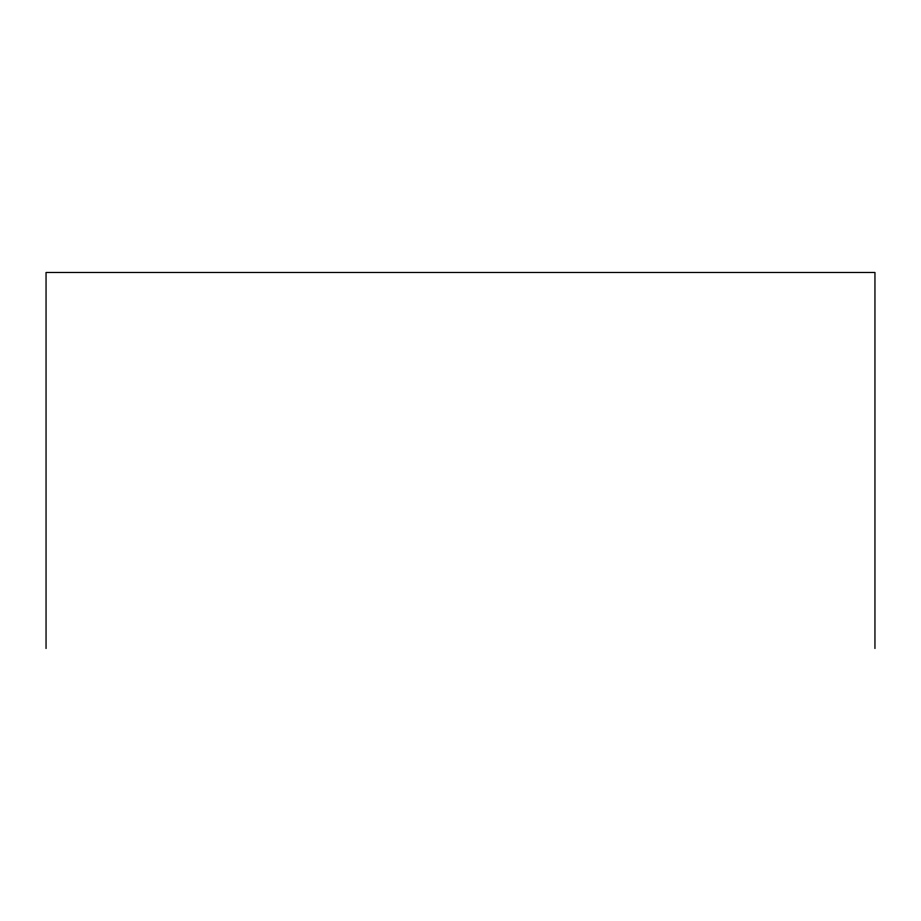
<?xml version="1.0" encoding="UTF-8"?>
<svg xmlns="http://www.w3.org/2000/svg" width="921" height="921" viewBox="0 0 921 921"><rect width="100%" height="100%" fill="white"/><g stroke="black" fill="none" stroke-linecap="round" stroke-linejoin="round"><path stroke-width="1.38" d="M874.95 648.522L874.95 272.478L46.05 272.478L46.05 648.522"/></g></svg>
